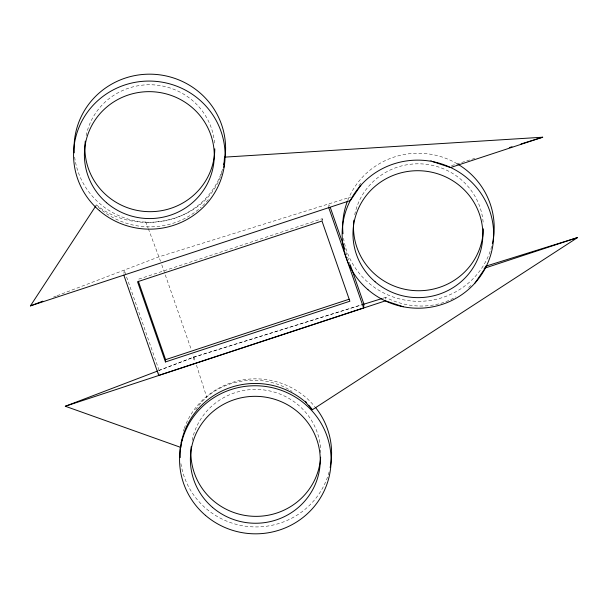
<?xml version="1.0" encoding="UTF-8"?>
<svg xmlns="http://www.w3.org/2000/svg" width="608" height="608" viewBox="0 0 608 608"><rect width="100%" height="100%" fill="white"/><g stroke="black" fill="none" stroke-linecap="round" stroke-linejoin="round"><path stroke-width="0.46" stroke-dasharray="3.04 2.28" d="M193.716 359.609L193.868 357.071L192.934 354.388M123.956 273.456L124.207 270.104L159.083 370.348L158.772 374.551M322.027 220.263L322.149 218.728L137.72 279.452M328.746 207.662L329.034 203.824L329.658 205.61M385.594 299.106L385.723 297.38C407.436 308.56 434.621 309.472 455.909 296.818M221.996 171.882C207.526 223.303 134.862 237.5 96.49 204.888L99.59 208.354A75.772 74.032 4.3 0 0 201.256 207.054M195.73 409.777C215.741 378.776 261.782 371.351 292.06 391.453M483.854 268.652L484.895 267.087M358.902 185.752L361.091 182.734M468.624 287.47L471.458 285.023M53.458 297.092L56.118 296.081M57.008 295.739L158.992 256.819L350.687 197.06M159.083 370.348L193.868 357.071L362.102 304.638M158.43 370.713L193.899 357.177L362.201 304.714M451.539 165.627L476.809 157.746M383.01 298.224L385.723 297.38M429.894 160.238L431.771 160.352M145.707 221.791L148.033 227.924M148.367 228.798L160.55 261.296M345.853 252.16L349.896 263.796M322.149 218.728L322.764 220.506M161.796 264.875L191.376 349.912M193.899 357.177L195.335 361.646M196.483 365.226L206.796 397.389M208.316 199.682A75.772 74.032 4.3 0 1 201.947 206.424M86.138 135.668A64.95 63.46 4.3 0 1 154.037 84.892A64.95 63.46 4.3 0 1 214.639 144.225M222.604 169.1A75.772 74.032 4.3 0 1 143.07 221.935A75.772 74.032 4.3 0 1 74.488 155.602M329.095 471.998A75.772 74.032 4.3 0 1 251.416 526.794A75.772 74.032 4.3 0 1 180.827 463.03M183.35 431.11A75.772 74.032 4.3 0 1 183.92 429.347M184.224 428.465A75.772 74.032 4.3 0 1 242.858 379.901A75.772 74.032 4.3 0 1 314.891 406.714M192.136 440.344A64.95 63.46 4.3 0 1 261.904 389.728A64.95 63.46 4.3 0 1 320.773 452.58M491.69 246.384A75.772 74.032 4.3 0 1 414.481 301.203A75.772 74.032 4.3 0 1 343.55 238.328M347.799 200.245A75.772 74.032 4.3 0 1 456.844 163.59M354.722 214.73A64.95 63.46 4.3 0 1 422.621 163.955A64.95 63.46 4.3 0 1 483.223 223.288"/><path stroke-width="0.91" d="M223.812 167.451L224.496 157.145L542.693 137.21L450.513 167.557L432.622 161.584M165.452 361.95L137.545 281.755L321.974 221.023L349.874 301.226L165.452 361.95L165.619 359.655L138.343 281.238M123.834 275.135L158.711 375.387L363.622 307.914L363.911 304.076L350.208 264.693M181.199 442.487L182.043 439.896M360.901 185.197L350.428 200.518L30.4 305.892L95.973 205.679M474.909 283.138L485.29 267.961L577.6 237.568L312.368 409.731L305.398 401.956A75.772 74.032 4.3 0 0 181.169 442.86L180.865 447.435L65.307 406.25L157.54 371.055M30.4 305.892L42.818 301.158M165.619 359.655L349.144 299.22M65.307 406.25L385.464 300.831L403.188 306.751M509.299 147.615L512.004 146.771M521.033 143.959L542.693 137.21M363.105 304.433L382.105 298.513M485.42 266.304L577.6 237.568M305.444 401.265L306.599 402.678M308.91 405.498L312.368 409.731M330.281 207.404L344.918 249.47M328.746 207.662L363.622 307.914M224.162 162.845A75.772 74.032 4.3 0 1 223.774 164.639M74.244 152.859A75.772 74.032 4.3 0 1 151.916 74.206A75.772 74.032 4.3 0 1 225.051 157.404M214.784 148.823A64.95 63.46 4.3 0 1 146.125 211.561A64.95 63.46 4.3 0 1 85.287 141.124M320.636 457.208A64.95 63.46 4.3 0 1 250.694 516.139A64.95 63.46 4.3 0 1 191.186 446.728M180.242 457.543A75.772 74.032 4.3 0 1 180.264 447.389M315.484 407.436A75.772 74.032 4.3 0 1 330.152 467.529M483.352 228.813A64.95 63.46 4.3 0 1 414.23 290.594A64.95 63.46 4.3 0 1 353.871 220.187M457.657 164.069A75.772 74.032 4.3 0 1 492.358 243.702M342.98 233.746A75.772 74.032 4.3 0 1 347.457 201.104M368 289.712A75.772 74.032 4.3 0 0 492.222 248.809A75.772 74.032 4.3 0 0 393.49 164A75.772 74.032 4.3 0 0 368 289.712M106.552 202.715A64.95 63.46 4.3 0 0 213.028 167.656A64.95 63.46 4.3 0 0 128.402 94.962A64.95 63.46 4.3 0 0 106.552 202.715M99.416 210.649A75.772 74.032 4.3 0 0 223.645 169.746A75.772 74.032 4.3 0 0 124.914 84.93A75.772 74.032 4.3 0 0 99.416 210.649M212.542 507.399A64.95 63.46 4.3 0 0 319.018 472.332A64.95 63.46 4.3 0 0 234.392 399.638A64.95 63.46 4.3 0 0 212.542 507.399M205.413 515.326A75.772 74.032 4.3 0 0 329.635 474.422A75.772 74.032 4.3 0 0 230.903 389.614A75.772 74.032 4.3 0 0 205.413 515.326M375.128 281.778A64.95 63.46 4.3 0 0 481.612 246.719A64.95 63.46 4.3 0 0 396.978 174.025A64.95 63.46 4.3 0 0 375.128 281.778"/></g></svg>
